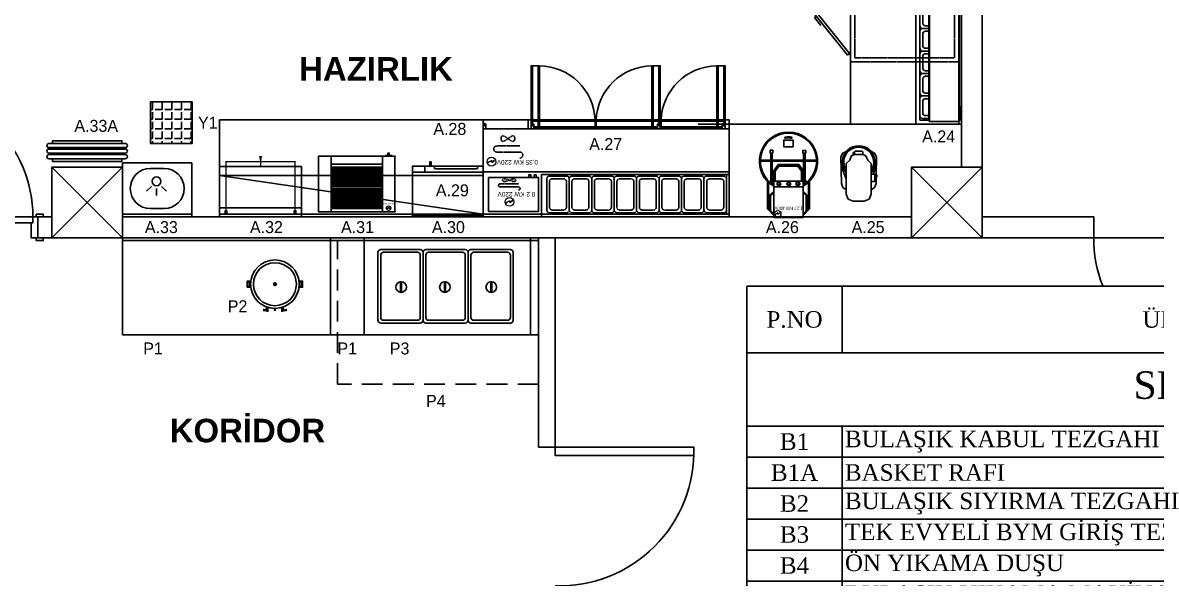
# Model space of a CAD drawing. Header units: millimetres. Extents: x 5004 to 15052, y -6179 to -3495.
# Drawn here: x 5850 to 6668, y -4956 to -4555 of the extents above; entities that cross this region are included whole.
import ezdxf
from ezdxf.enums import TextEntityAlignment as Align

# ---------------------------------------------------------------- set-up
doc = ezdxf.new("R2010")
doc.units = ezdxf.units.MM
doc.set_wipeout_variables(frame=1)
for name, pattern in [('DASHED', [0.75, 0.5, -0.25]), ('HIDDEN', [0.375, 0.25, -0.125]), ('NewLinetype1', [0])]:
    doc.linetypes.add(name, pattern=pattern)
doc.layers.add('GRC-Ekipman', color=4, linetype='Continuous', lineweight=25)
for name, color, linetype in [('Kıtc-002 Çizgi', 7, 'Continuous'), ('Kıtc-003 Kapı', 3, 'Continuous'), ('Kıtc-011 Elk Tes Yazı 001', 1, 'Continuous'), ('Kıtc-014 Elk Tes İşaretler', 1, 'Continuous'), ('S2000-002 Çizgi', 7, 'Continuous')]:
    doc.layers.add(name, color=color, linetype=linetype)
doc.styles.add('Halil 1', font='times.ttf', dxfattribs={"height": 12})
doc.styles.get("Standard").update_dxf_attribs({"font": 'arial.ttf'})
doc.styles.add('TAKSİM', font='GOTHIC.TTF', dxfattribs={"height": 20})

# ---------------------------------------------------------------- blocks, each defined once
blk = doc.blocks.new('A$C0F715291')
at = {"layer": 'Kıtc-003 Kapı'}
blk.add_line((100.1, 92.6, 0), (100.1, 0, 0), dxfattribs=at)
at = {"layer": 'Kıtc-003 Kapı', "elevation": 0}
for points in [[(0, 107.6), (5, 107.6), (5, 109.6), (0, 109.6)], [(107.6, 107.6), (102.6, 107.6), (102.6, 109.6), (107.6, 109.6)], [(0, 92.6), (5, 92.6), (5, 90.6), (0, 90.6)], [(100.1, 96.8), (7.5, 96.8), (7.5, 92.6), (100.1, 92.6)], [(107.6, 92.6), (102.6, 92.6), (102.6, 90.6), (107.6, 90.6)]]:
    blk.add_lwpolyline(points, close=True, dxfattribs=at)
for points in [[(3.8, 92.6), (7.5, 92.6), (7.5, 96.8), (8.8, 96.8), (8.8, 107.6), (3.8, 107.6), (3.8, 92.6)], [(103.8, 92.6), (100.1, 92.6), (100.1, 96.8), (98.8, 96.8), (98.8, 107.6), (103.8, 107.6), (103.8, 92.6)]]:
    blk.add_lwpolyline(points, dxfattribs=at)
at = {"layer": 'Kıtc-003 Kapı'}
blk.add_arc((100.1, 92.6, 0), 92.6, 180, 270, dxfattribs=at)
blk = doc.blocks.new('A$C23AD12AD')
at = {"layer": 'Kıtc-002 Çizgi'}
for p, q in [((0, 39), (50, 39)), ((0, 37), (50, 37)), ((20.08, 33), (29.92, 33)), ((21.86, 16.96), (18.33, 20.5)), ((25.53, 18.48), (25.53, 23.48)), ((29.2, 16.96), (32.74, 20.5)), ((0, 0), (50, 0)), ((20.08, 4), (29.92, 4))]:
    blk.add_line(p, q, dxfattribs=at)
blk.add_lwpolyline([(0, 0), (50, 0), (50, 39), (0, 39)], close=True, dxfattribs=at)
blk.add_circle((25.53, 13.29), 3.19, dxfattribs=at)
for centre, start, end in [((20.08, 18.5), 90, 270), ((29.92, 18.5), 270, 90)]:
    blk.add_arc(centre, 14.5, start, end, dxfattribs=at)
blk = doc.blocks.new('A$C4E3860C5')
at = {"layer": 'Kıtc-014 Elk Tes İşaretler', "linetype": 'Continuous', "lineweight": 0}
for p, q in [((2.9, 3.66), (0.96, 2.3)), ((0.96, 2.3), (1, 2.21)), ((1, 2.21), (2.81, 3.48)), ((2.81, 3.48), (2.9, 2.31)), ((3, 2.49), (2.9, 3.66)), ((2.9, 2.31), (5.24, 3.52)), ((5.18, 3.62), (3, 2.49)), ((5.66, 3.81), (5.09, 3.77)), ((5.09, 3.77), (5.17, 3.64)), ((5.17, 3.64), (5.34, 3.36)), ((5.24, 3.52), (5.19, 3.62)), ((5.34, 3.36), (5.66, 3.81))]:
    blk.add_line(p, q, dxfattribs=at)
blk.add_circle((3.16, 3.16), 3.16, dxfattribs=at)
blk = doc.blocks.new('A$C4C105235')
at = {"layer": 'Kıtc-002 Çizgi'}
for points in [[(2, 3), (2, 6.5), (0, 6.5), (0, 3)], [(0, 6), (0, 0), (46.2, 0), (46.2, 6), (2, 6)], [(0, 5), (0, 1), (46.2, 1), (46.2, 5), (2, 5)]]:
    blk.add_lwpolyline(points, dxfattribs=at)
blk.add_circle((0.93, 3.71), 0.596, dxfattribs=at)
blk.add_arc((1, 3.75), 1.25, 216.8699, 323.1301, dxfattribs=at)
blk = doc.blocks.new('A$C1FF566C6')
at = {"layer": 'Kıtc-002 Çizgi', "color": 254}
for points in [[(6, 45.5), (0, 45.5), (0, 0), (6, 0), (6, 45.5)], [(1, 41.5), (1, 0), (5, 0), (5, 45.5)]]:
    blk.add_lwpolyline(points, dxfattribs=at)
blk = doc.blocks.new('A$C04CB272A')
at = {"layer": 'Kıtc-002 Çizgi'}
for p, q in [((209.98, 107), (32.48, 107)), ((32.48, 45.5), (209.98, 45.5)), ((177.55, 39), (177.55, 45.5))]:
    blk.add_line(p, q, dxfattribs=at)
blk.add_lwpolyline([(209.98, 39), (209.98, 109), (32.48, 109), (32.48, 39)], close=True, dxfattribs=at)
at = {"layer": 'Kıtc-002 Çizgi', "linetype": 'DASHED'}
for points in [[(200.15, 62.19), (183.48, 62.19, -1), (183.48, 66.53)], [(183.48, 57.84), (200.15, 57.84, 1), (200.15, 62.19)]]:
    blk.add_lwpolyline(points, format="xyb", dxfattribs=at)
at = {"layer": 'Kıtc-002 Çizgi', "linetype": 'DASHED', "ltscale": 0.1}
blk.add_lwpolyline([(195.71, 50.53), (194.95, 50.7), (194.06, 51.16), (193.09, 51.8), (192.07, 52.53), (191.05, 53.27), (190.08, 53.91), (189.19, 54.36), (188.43, 54.53), (187.83, 54.36), (187.41, 53.91), (187.15, 53.27), (187.07, 52.53), (187.15, 51.8), (187.41, 51.16), (187.83, 50.7), (188.43, 50.53), (189.19, 50.7), (190.08, 51.16), (191.05, 51.8), (192.07, 52.53), (193.09, 53.27), (194.06, 53.91), (194.95, 54.36), (195.71, 54.53), (196.31, 54.36), (196.73, 53.91), (196.99, 53.27), (197.07, 52.53), (196.99, 51.8), (196.73, 51.16), (196.31, 50.7)], close=True, dxfattribs=at)
at = {"layer": 'Kıtc-002 Çizgi'}
blk.add_lwpolyline([(207.98, 42), (207.98, 45.5), (209.98, 45.5), (209.98, 42)], dxfattribs=at)
blk.add_circle((209.05, 42.72), 0.596, dxfattribs=at)
blk.add_arc((208.98, 42.75), 1.25, 216.8699, 323.1301, dxfattribs=at)
at = {"layer": 'Kıtc-002 Çizgi', "color": 254}
for centre, start, end in [((40.86, 40.86), 270.86914, 357.39476), ((87.66, 40.86), 270.86914, 357.39476), ((169.97, 40.86), 182.60524, 269.13086)]:
    blk.add_arc(centre, 40.86, start, end, dxfattribs=at)
at = {"layer": 'Kıtc-002 Çizgi'}
for name, p in [('A$C4E3860C5', (200.81, 66)), ('A$C4C105235', (35.48, 39)), ('A$C1FF566C6', (35.48, 0)), ('A$C4C105235', (82.28, 39)), ('A$C1FF566C6', (82.28, 0))]:
    blk.add_blockref(name, p, dxfattribs=at)
at = {"layer": 'Kıtc-002 Çizgi', "xscale": -1}
for name, p in [('A$C4C105235', (175.35, 39)), ('A$C1FF566C6', (175.35, 0))]:
    blk.add_blockref(name, p, dxfattribs=at)
at = {"layer": 'Kıtc-011 Elk Tes Yazı 001', "insert": (170.34, 71.28), "char_height": 3.3081, "attachment_point": 1}
blk.add_mtext_dynamic_manual_height_columns('{\\f@Arial Unicode MS|b0|i0|c162|p34;0,35 KW 220V }', width=30.2799, gutter_width=50, heights=[0], dxfattribs=at)
blk = doc.blocks.new('A$C29431E44')
at = {"layer": 'Kıtc-014 Elk Tes İşaretler', "linetype": 'Continuous', "lineweight": 0}
for p, q in [((2.9, 3.66), (0.96, 2.3)), ((0.96, 2.3), (1, 2.21)), ((1, 2.21), (2.81, 3.48)), ((2.81, 3.48), (2.9, 2.31)), ((3, 2.49), (2.9, 3.66)), ((2.9, 2.31), (5.24, 3.52)), ((5.18, 3.62), (3, 2.49)), ((5.66, 3.81), (5.09, 3.77)), ((5.09, 3.77), (5.17, 3.64)), ((5.17, 3.64), (5.34, 3.36)), ((5.24, 3.52), (5.19, 3.62)), ((5.34, 3.36), (5.66, 3.81))]:
    blk.add_line(p, q, dxfattribs=at)
blk.add_circle((3.16, 3.16), 3.16, dxfattribs=at)
blk = doc.blocks.new('A$C1A153461')
at = {"layer": 'Kıtc-002 Çizgi'}
for points in [[(177.5, 0), (0, 0), (0, 32.5), (177.5, 32.5)], [(135.5, 32.5), (0, 32.5), (0, 2), (135.5, 2)], [(135.5, 2), (2, 2), (2, 30.5), (135.5, 30.5)], [(173.5, 4), (137.5, 4), (137.5, 28.5), (173.5, 28.5)], [(140.78, 4), (139.14, 4), (139.14, 2.23), (140.78, 2.23)], [(144.6, 4), (142.96, 4), (142.96, 2.23), (144.6, 2.23)]]:
    blk.add_lwpolyline(points, close=True, dxfattribs=at)
at = {"layer": 'Kıtc-002 Çizgi', "color": 254, "linetype": 'HIDDEN'}
for points in [[(4, 29.5), (16.2, 29.5, -0.414214), (18.2, 27.5), (18.2, 5, -0.414214), (16.2, 3), (4, 3, -0.414214), (2, 5), (2, 27.5, -0.414214)], [(6, 27.5), (14.2, 27.5, -0.414214), (16.2, 25.5), (16.2, 7, -0.414214), (14.2, 5), (6, 5, -0.414214), (4, 7), (4, 25.5, -0.414214)], [(32.4, 29.5), (20.2, 29.5, 0.414214), (18.2, 27.5), (18.2, 5, 0.414214), (20.2, 3), (32.4, 3, 0.414214), (34.4, 5), (34.4, 27.5, 0.414214)], [(30.4, 27.5), (22.2, 27.5, 0.414214), (20.2, 25.5), (20.2, 7, 0.414214), (22.2, 5), (30.4, 5, 0.414214), (32.4, 7), (32.4, 25.5, 0.414214)], [(36.4, 29.5), (48.6, 29.5, -0.414214), (50.6, 27.5), (50.6, 5, -0.414214), (48.6, 3), (36.4, 3, -0.414214), (34.4, 5), (34.4, 27.5, -0.414214)], [(38.4, 27.5), (46.6, 27.5, -0.414214), (48.6, 25.5), (48.6, 7, -0.414214), (46.6, 5), (38.4, 5, -0.414214), (36.4, 7), (36.4, 25.5, -0.414214)], [(64.8, 29.5), (52.6, 29.5, 0.414214), (50.6, 27.5), (50.6, 5, 0.414214), (52.6, 3), (64.8, 3, 0.414214), (66.8, 5), (66.8, 27.5, 0.414214)], [(62.8, 27.5), (54.6, 27.5, 0.414214), (52.6, 25.5), (52.6, 7, 0.414214), (54.6, 5), (62.8, 5, 0.414214), (64.8, 7), (64.8, 25.5, 0.414214)], [(68.8, 29.5), (81, 29.5, -0.414214), (83, 27.5), (83, 5, -0.414214), (81, 3), (68.8, 3, -0.414214), (66.8, 5), (66.8, 27.5, -0.414214)], [(70.8, 27.5), (79, 27.5, -0.414214), (81, 25.5), (81, 7, -0.414214), (79, 5), (70.8, 5, -0.414214), (68.8, 7), (68.8, 25.5, -0.414214)], [(97.2, 29.5), (85, 29.5, 0.414214), (83, 27.5), (83, 5, 0.414214), (85, 3), (97.2, 3, 0.414214), (99.2, 5), (99.2, 27.5, 0.414214)], [(95.2, 27.5), (87, 27.5, 0.414214), (85, 25.5), (85, 7, 0.414214), (87, 5), (95.2, 5, 0.414214), (97.2, 7), (97.2, 25.5, 0.414214)], [(101.2, 29.5), (113.4, 29.5, -0.414214), (115.4, 27.5), (115.4, 5, -0.414214), (113.4, 3), (101.2, 3, -0.414214), (99.2, 5), (99.2, 27.5, -0.414214)], [(103.2, 27.5), (111.4, 27.5, -0.414214), (113.4, 25.5), (113.4, 7, -0.414214), (111.4, 5), (103.2, 5, -0.414214), (101.2, 7), (101.2, 25.5, -0.414214)], [(129.6, 29.5), (117.4, 29.5, 0.414214), (115.4, 27.5), (115.4, 5, 0.414214), (117.4, 3), (129.6, 3, 0.414214), (131.6, 5), (131.6, 27.5, 0.414214)], [(127.6, 27.5), (119.4, 27.5, 0.414214), (117.4, 25.5), (117.4, 7, 0.414214), (119.4, 5), (127.6, 5, 0.414214), (129.6, 7), (129.6, 25.5, 0.414214)]]:
    blk.add_lwpolyline(points, format="xyb", close=True, dxfattribs=at)
at = {"layer": 'Kıtc-002 Çizgi', "linetype": 'DASHED'}
for points in [[(165.27, 10.82), (151.93, 10.82, -1), (151.93, 12.99)], [(151.93, 8.65), (165.27, 8.65, 1), (165.27, 10.82)]]:
    blk.add_lwpolyline(points, format="xyb", dxfattribs=at)
at = {"layer": 'Kıtc-002 Çizgi', "linetype": 'DASHED', "ltscale": 0.1}
blk.add_lwpolyline([(162.22, 4.99), (161.49, 5.08), (160.64, 5.31), (159.7, 5.63), (158.73, 6), (157.76, 6.36), (156.82, 6.68), (155.97, 6.91), (155.24, 7), (154.67, 6.91), (154.26, 6.68), (154.02, 6.36), (153.94, 6), (154.02, 5.63), (154.26, 5.31), (154.67, 5.08), (155.24, 4.99), (155.97, 5.08), (156.82, 5.31), (157.76, 5.63), (158.73, 6), (159.7, 6.36), (160.64, 6.68), (161.49, 6.91), (162.22, 7), (162.79, 6.91), (163.2, 6.68), (163.44, 6.36), (163.52, 6), (163.44, 5.63), (163.2, 5.31), (162.79, 5.08)], close=True, dxfattribs=at)
at = {"layer": 'Kıtc-014 Elk Tes İşaretler'}
blk.add_blockref('A$C29431E44', (155.35, 18.51), dxfattribs=at)
at = {"layer": 'Kıtc-011 Elk Tes Yazı 001', "insert": (139.84, 17.85), "char_height": 3.3081, "attachment_point": 1}
blk.add_mtext_dynamic_manual_height_columns('{\\f@Arial Unicode MS|b0|i0|c162|p34;0,2 KW 220V }', width=27.5245, gutter_width=50, heights=[0], dxfattribs=at)
blk = doc.blocks.new('FRENOX PZT155-D')
at = {"linetype": 'NewLinetype1'}
for p, q in [((155, 0), (0, 0)), ((0, -33), (0, 0)), ((155, -33), (155, 0))]:
    blk.add_line(p, q, dxfattribs=at)
for p, q in [((155, 0), (0, 0)), ((0, 0), (0, -80)), ((155, -80), (155, 0)), ((0, -80), (155, -80))]:
    blk.add_line(p, q)
at = {"color": 251}
for p, q in [((155, -2), (0, -2)), ((142, -1.5), (13, -1.5)), ((152, -1), (142, -1)), ((142, -1), (142, -2)), ((142, -2), (152, -2)), ((147, -2), (147, -1)), ((152, -2), (152, -1)), ((152, -1.5), (153, -1.5)), ((153, -23), (153, -1.5)), ((155, -33), (0, -33)), ((103.97, -80.79), (73.61, -105.13)), ((105.09, -82.18), (103.97, -80.79)), ((74.73, -106.52), (105.09, -82.18)), ((73.08, -104.46), (74.73, -106.52)), ((76.99, -104.7), (78.05, -106.03)), ((78.05, -106.03), (83.72, -101.49))]:
    blk.add_line(p, q, dxfattribs=at)
at = {"color": 251, "linetype": 'NewLinetype1'}
for p, q in [((2, -23), (2, -1.5)), ((3, -1.5), (2, -1.5)), ((3, -1), (13, -1)), ((3, -2), (3, -1)), ((13, -2), (3, -2)), ((8, -2), (8, -1)), ((13, -1), (13, -2)), ((2, -23), (2.57, -23.59)), ((2, -23), (153, -23)), ((152.43, -23.59), (2.57, -23.59)), ((3, -30), (3, -23.59)), ((152, -30), (152, -23.59)), ((153, -23), (152.43, -23.59)), ((3, -30), (152, -30))]:
    blk.add_line(p, q, dxfattribs=at)
at = {"color": 251, "linetype": 'DASHED'}
for p, q in [((107, -5), (3, -5)), ((3, -5), (3, -77)), ((107, -77), (107, -5)), ((110, -2), (110, -80)), ((3, -77), (107, -77))]:
    blk.add_line(p, q, dxfattribs=at)
at = {"color": 251}
for points in [[(4.94, -23.59), (4.94, -28, 0.414214), (6.94, -30), (19.14, -30, 0.414214), (21.14, -28), (21.14, -23.59)], [(6.94, -23.59), (6.94, -26, 0.414214), (8.94, -28), (17.14, -28, 0.414214), (19.14, -26), (19.14, -23.59)], [(21.14, -23.59), (21.14, -28, 0.414214), (23.14, -30), (35.34, -30, 0.414214), (37.34, -28), (37.34, -23.59)], [(23.14, -23.59), (23.14, -26, 0.414214), (25.14, -28), (33.34, -28, 0.414214), (35.34, -26), (35.34, -23.59)], [(37.34, -23.59), (37.34, -28, 0.414214), (39.34, -30), (51.54, -30, 0.414214), (53.54, -28), (53.54, -23.59)], [(39.34, -23.59), (39.34, -26, 0.414214), (41.34, -28), (49.54, -28, 0.414214), (51.54, -26), (51.54, -23.59)], [(53.54, -23.59), (53.54, -28, 0.414214), (55.54, -30), (67.74, -30, 0.414214), (69.74, -28), (69.74, -23.59)], [(55.54, -23.59), (55.54, -26, 0.414214), (57.54, -28), (65.74, -28, 0.414214), (67.74, -26), (67.74, -23.59)], [(69.74, -23.59), (69.74, -28, 0.414214), (71.74, -30), (83.94, -30, 0.414214), (85.94, -28), (85.94, -23.59)], [(71.74, -23.59), (71.74, -26, 0.414214), (73.74, -28), (81.94, -28, 0.414214), (83.94, -26), (83.94, -23.59)], [(85.94, -23.59), (85.94, -28, 0.414214), (87.94, -30), (100.14, -30, 0.414214), (102.14, -28), (102.14, -23.59)], [(87.94, -23.59), (87.94, -26, 0.414214), (89.94, -28), (98.14, -28, 0.414214), (100.14, -26), (100.14, -23.59)], [(102.14, -23.59), (102.14, -28, 0.414214), (104.14, -30), (116.34, -30, 0.414214), (118.34, -28), (118.34, -23.59)], [(104.14, -23.59), (104.14, -26, 0.414214), (106.14, -28), (114.34, -28, 0.414214), (116.34, -26), (116.34, -23.59)], [(118.34, -23.59), (118.34, -28, 0.414214), (120.34, -30), (132.54, -30, 0.414214), (134.54, -28), (134.54, -23.59)], [(120.34, -23.59), (120.34, -26, 0.414214), (122.34, -28), (130.54, -28, 0.414214), (132.54, -26), (132.54, -23.59)], [(134.54, -23.59), (134.54, -28, 0.414214), (136.54, -30), (148.74, -30, 0.414214), (150.74, -28), (150.74, -23.59)], [(136.54, -23.59), (136.54, -26, 0.414214), (138.54, -28), (146.74, -28, 0.414214), (148.74, -26), (148.74, -23.59)]]:
    blk.add_lwpolyline(points, format="xyb", dxfattribs=at)
for points in [[(56.97, -82.64), (11.37, -82.64), (11.37, -80), (56.97, -80)], [(41.84, -82.64), (26.89, -82.64), (26.89, -84.6), (41.84, -84.6)]]:
    blk.add_lwpolyline(points, close=True, dxfattribs=at)
blk.add_ellipse((103.97, -79.69), major_axis=(-39.6, 0), ratio=1, start_param=0, end_param=0.742372, dxfattribs=at)
blk = doc.blocks.new('A$C5DC8673B')
at = {"layer": 'Kıtc-002 Çizgi'}
for p, q in [((9.8, 60.6), (9.8, 74.5)), ((10.8, 61), (10.8, 75.5)), ((45.1, 61), (45.1, 75.5)), ((46.1, 60.6), (46.1, 74.5)), ((12.5, 57.9), (9.8, 60.6)), ((12.9, 58.9), (10.8, 61)), ((12.5, 57.9), (13.8, 57.9)), ((12.9, 58.9), (13.8, 58.9)), ((42.9, 58.9), (42.1, 58.9)), ((43.4, 57.9), (42.1, 57.9)), ((42.9, 58.9), (45.1, 61)), ((43.4, 57.9), (46.1, 60.6)), ((12.9, 49.3), (12.9, 47)), ((13.8, 52.5), (13.8, 47)), ((13.3, 27.9), (43.5, 27.9)), ((13.3, 26.9), (43.5, 26.9)), ((44.8, 27.9), (54.9, 27.9)), ((44.8, 26.9), (54.9, 26.9)), ((25.3, 5.7), (25.6, 5.7)), ((25.3, 4.9), (25.6, 4.9)), ((30.6, 5.7), (30.3, 5.7)), ((30.6, 4.9), (30.3, 4.9))]:
    blk.add_line(p, q, dxfattribs=at)
for points in [[(7.7, 47.2), (7.7, 73.7), (13.8, 80)], [(8.7, 48.2), (8.7, 73.3), (13.8, 78.6)], [(48.2, 47.2), (48.2, 73.7), (42.1, 80)], [(47.2, 48.2), (47.2, 73.3), (42.1, 78.6)], [(13.8, 47), (13.8, 37.3), (13.9, 37), (18, 31.2), (18.4, 31.2), (37.4, 31.2), (37.8, 31.2), (42, 37), (42.1, 37.3), (42.1, 47)], [(15.3, 47), (15.3, 37.6), (18.8, 32.7), (37.1, 32.7), (40.6, 37.6), (40.6, 47)]]:
    blk.add_lwpolyline(points, dxfattribs=at)
for points in [[(13.8, 52.5), (42.1, 52.5), (42.1, 81.9), (13.8, 81.9)], [(10.6, 49.8), (13.8, 49.8), (13.8, 49.3), (10.6, 49.3)], [(12.9, 49.3), (10.6, 49.3), (10.6, 47), (12.9, 47)], [(12, 20.2), (13.3, 20.2), (13.3, 47), (12, 47)], [(13.8, 49.3), (12.9, 49.3), (12.9, 47), (13.8, 47)], [(13.8, 52.5), (42.1, 52.5), (42.1, 47), (13.8, 47)], [(42.1, 49.8), (45.3, 49.8), (45.3, 49.2), (42.1, 49.2)], [(43, 46.9), (42.1, 46.9), (42.1, 49.2), (43, 49.2)], [(43, 49.2), (45.3, 49.2), (45.3, 46.9), (43, 46.9)], [(43.5, 20.2), (44.8, 20.2), (44.8, 46.9), (43.5, 46.9)], [(11.3, 20.2), (14, 20.2), (14, 17.5), (11.3, 17.5)], [(23.4, 14), (32.5, 14), (32.5, 7.6), (23.4, 7.6)], [(42.8, 20.2), (45.5, 20.2), (45.5, 17.4), (42.8, 17.4)], [(24.6, 5.7), (25.3, 5.7), (25.3, 4.9), (24.6, 4.9)], [(31.3, 5.7), (30.6, 5.7), (30.6, 4.9), (31.3, 4.9)]]:
    blk.add_lwpolyline(points, close=True, dxfattribs=at)
for centre, radius in [((11.7, 48.1), 1), ((18.8, 49.7), 1.82), ((18.8, 49.7), 1.28), ((27.7, 49.7), 1.82), ((27.7, 49.7), 1.28), ((37.1, 49.7), 1.82), ((37.1, 49.7), 1.28), ((44.2, 48.1), 1)]:
    blk.add_circle(centre, radius, dxfattribs=at)
for centre, radius, start, end in [((27.9, 27.9), 28, 120.3785, 59.6215), ((27.9, 27.9), 27, 130.0055, 49.9945), ((27.9, 27.9), 27, 121.6305, 125.664), ((27.9, 27.9), 27, 54.2494, 58.3695), ((27.9, 14.3), 8.97, 254.5778, 285.4222), ((27.9, 13.5), 8.97, 254.5778, 285.4222)]:
    blk.add_arc(centre, radius, start, end, dxfattribs=at)
for points, knots in [([(1.2, 27.9), (1.2, 27.9), (1.1, 27.9), (1, 27.9), (0.9, 27.9)], [0, 0, 0, 0, 0.1306613, 0.1926211, 0.1926211, 0.1926211, 0.1926211]), ([(1.2, 27.9), (1.2, 27.9), (1.1, 27.9), (1, 27.9), (0.9, 27.9)], [0, 0, 0, 0, 0.1306613, 0.1926211, 0.1926211, 0.1926211, 0.1926211]), ([(12, 27.9), (11.7, 27.9), (11.4, 27.9), (11.1, 27.9), (10.4, 27.9), (8.9, 27.9), (6.5, 27.9), (3.8, 27.9), (2.1, 27.9), (1.2, 27.9)], [-0.091879, -0.091879, -0.091879, -0.091879, 0, 0, 0, 0.196291, 0.46418, 0.732097, 1, 1, 1, 1]), ([(12, 27.9), (11.7, 27.9), (11.4, 27.9), (11.1, 27.9), (10.4, 27.9), (8.9, 27.9), (6.5, 27.9), (3.8, 27.9), (2.1, 27.9), (1.2, 27.9)], [-0.091879, -0.091879, -0.091879, -0.091879, 0, 0, 0, 0.196291, 0.46418, 0.732097, 1, 1, 1, 1]), ([(12, 26.9), (12, 26.9), (11.9, 26.9), (11.9, 26.9), (11.8, 26.9), (11.7, 26.9), (11.6, 26.9), (11.4, 26.9), (11.4, 26.9), (11.4, 26.9), (11.4, 26.9), (11.3, 26.9), (11.2, 26.9), (11.1, 26.9), (11.1, 26.9), (11.1, 26.9), (11.1, 26.9), (11.1, 26.9), (11, 26.9), (11, 26.9), (11, 26.9), (10.9, 26.9), (10.9, 26.9), (10.8, 26.9), (10.7, 26.9), (10.5, 26.9), (10.4, 26.9), (10, 26.9), (9.7, 26.9), (9.4, 26.9), (9.3, 26.9), (9.3, 26.9), (9.2, 26.9), (9.2, 26.9), (9.2, 26.9), (9.1, 26.9), (9.1, 26.9), (9.1, 26.9), (9.1, 26.9), (9.1, 26.9), (9.1, 26.9), (9, 26.9), (9, 26.9), (8.9, 26.9), (8.9, 26.9), (8.7, 26.9), (8.6, 26.9), (8.3, 26.9), (8.1, 26.9), (7.5, 26.9), (7.1, 26.9), (6.7, 26.9), (6.6, 26.9), (6.6, 26.9), (6.5, 26.9), (6.5, 26.9), (6.5, 26.9), (6.5, 26.9), (6.5, 26.9), (6.5, 26.9), (6.5, 26.9), (6.4, 26.9), (6.4, 26.9), (6.4, 26.9), (6.3, 26.9), (6.3, 26.9), (6.2, 26.9), (6, 26.9), (5.9, 26.9), (5.5, 26.9), (5.2, 26.9), (5, 26.9), (5, 26.9), (4.9, 26.9), (4.8, 26.9), (4.7, 26.9), (4.6, 26.9), (4.3, 26.9), (4.1, 26.9), (3.9, 26.9), (3.9, 26.9), (3.8, 26.9), (3.8, 26.9), (3.8, 26.9), (3.8, 26.9), (3.8, 26.9), (3.8, 26.9), (3.7, 26.9), (3.7, 26.9), (3.5, 26.9), (3.5, 26.9), (3.2, 26.9), (3.1, 26.9), (2.6, 26.9), (2.3, 26.9), (1.7, 26.9), (1.5, 26.9), (1.2, 26.9)], [-0.091879, -0.091879, -0.091879, -0.091879, -0.084163, -0.084163, -0.068729, -0.068729, -0.037862, -0.037862, -0.033319, -0.033319, -0.024232, -0.024232, -0.006058, -0.006058, -0.000672, -0.000672, 0.001993, 0.001993, 0.004658, 0.004658, 0.009988, 0.009988, 0.020649, 0.020649, 0.04197, 0.04197, 0.084612, 0.084612, 0.169896, 0.169896, 0.17737, 0.17737, 0.192318, 0.192318, 0.194954, 0.194954, 0.196886, 0.196886, 0.198819, 0.198819, 0.202683, 0.202683, 0.210411, 0.210411, 0.225868, 0.225868, 0.256781, 0.256781, 0.318608, 0.318608, 0.442262, 0.442262, 0.455315, 0.455315, 0.459598, 0.459598, 0.462633, 0.462633, 0.465016, 0.465016, 0.4674, 0.4674, 0.472167, 0.472167, 0.481702, 0.481702, 0.500771, 0.500771, 0.538909, 0.538909, 0.615186, 0.615186, 0.622666, 0.622666, 0.637628, 0.637628, 0.667551, 0.667551, 0.727398, 0.727398, 0.731293, 0.731293, 0.734369, 0.734369, 0.737445, 0.737445, 0.743597, 0.743597, 0.755901, 0.755901, 0.780509, 0.780509, 0.829725, 0.829725, 0.928156, 0.928156, 1, 1, 1, 1])]:
    blk.add_open_spline(points, degree=3, knots=knots, dxfattribs=at)
at = {"layer": 'Kıtc-014 Elk Tes İşaretler'}
blk.add_blockref('A$C29431E44', (35.1, 75.3), dxfattribs=at)
at = {"layer": 'Kıtc-011 Elk Tes Yazı 001', "insert": (14.3, 74.7), "char_height": 3, "attachment_point": 1}
blk.add_mtext_dynamic_manual_height_columns('{\\f@Arial Unicode MS|b0|i0|c162|p34;1,27 KW 400V }', width=31.269, gutter_width=50, heights=[0], dxfattribs=at)
blk = doc.blocks.new('TostMak.59-44')
blk.add_lwpolyline([(-59, -36.45), (0, -36.45), (0, 0), (-59, 0)], close=True)
blk.add_lwpolyline([(0, -6.54), (-59, -6.54)])
at = {"color": 251}
for points, const_width in [([(-55.54, -3.67), (-53.2, -3.67)], 2), ([(-54.37, -3.99), (-54.37, -39.91), (-29.5, -39.91)], 1), ([(-4.63, -3.99), (-4.63, -39.91), (-29.5, -39.91)], 1), ([(-3.46, -3.67), (-5.8, -3.67)], 2)]:
    blk.add_lwpolyline(points, dxfattribs=dict(at, const_width=const_width))
blk.add_lwpolyline([(-29.56, -36.55, 1, 1, 0), (-29.56, -40.31, 1, 2, 0), (-29.56, -44.03, 2, 2, 0)], format="xyseb", dxfattribs=at)
blk = doc.blocks.new('mikrodalda f.23lt')
at = {"color": 251}
blk.add_line((0, -31.5), (51, -31.5), dxfattribs=at)
blk.add_lwpolyline([(0, -36), (51, -36), (51, 0), (0, 0)], close=True)
at = {"color": 251, "extrusion": (-6.58145e-08, -1, 0), "elevation": 36}
blk.add_lwpolyline([(0, 90), (0, 120.6), (41, 120.6), (41, 90)], close=True, dxfattribs=at)
at = {"color": 251}
for points in [[(8.32, -34, 105.23), (11.09, -34, 108)], [(9.32, -34, 108.23), (12.09, -34, 111)], [(15.36, -34, 98.27), (16.74, -34, 99.65)], [(18.25, -34, 108.27), (19.64, -34, 109.65)], [(18.25, -34, 103.5), (19.64, -34, 104.88)], [(24.22, -34, 98.27), (25.6, -34, 99.65)], [(27.12, -34, 103.5), (28.5, -34, 104.88)], [(27.12, -34, 108.27), (28.5, -34, 109.65)]]:
    blk.add_polyline3d(points, dxfattribs=at)
blk.add_point((51, 0))
for points in [[(4, -34, 94), (4, -34, 116.6), (35, -34, 116.6), (35, -34, 94)], [(4, -34, 94), (4, -36, 94), (35, -36, 94), (35, -34, 94)], [(4, -34, 116.6), (4, -36, 116.6), (35, -36, 116.6), (35, -34, 116.6)], [(4, -34, 94), (4, -34, 116.6), (4, -36, 116.6), (4, -36, 94)], [(35, -34, 94), (35, -34, 116.6), (35, -36, 116.6), (35, -36, 94)]]:
    blk.add_3dface(points, dxfattribs=at)
mesh = blk.add_polymesh((6, 3))
for k, corner in enumerate([(51, -31.5, 120.6), (51, -31.5, 90), (51, -31.5, 90), (0, -31.5, 120.6), (0, -31.5, 90), (0, -31.5, 90), (0, 0, 120.6), (0, 0, 90), (0, -31.5, 90), (51, 0, 120.6), (51, 0, 90), (51, -31.5, 90), (51, 0, 120.6), (51, 0, 120.6), (51, -31.5, 120.6), (0, 0, 120.6), (0, 0, 120.6), (0, -31.5, 120.6)]):
    mesh.set_mesh_vertex(divmod(k, 3), corner)
mesh = blk.add_polymesh((6, 3), dxfattribs=at)
for k, corner in enumerate([(51, -36, 120.6), (51, -36, 90), (51, -36, 90), (42, -36, 120.6), (42, -36, 90), (42, -36, 90), (42, -31.5, 120.6), (42, -31.5, 90), (42, -36, 90), (51, -31.5, 120.6), (51, -31.5, 90), (51, -36, 90), (51, -31.5, 120.6), (51, -31.5, 120.6), (51, -36, 120.6), (42, -31.5, 120.6), (42, -31.5, 120.6), (42, -36, 120.6)]):
    mesh.set_mesh_vertex(divmod(k, 3), corner)
mesh = blk.add_polymesh((6, 3), dxfattribs=at)
for k, corner in enumerate([(38.51, -39, 103.73), (38.51, -39, 102.73), (38.51, -39, 102.73), (37.51, -39, 103.73), (37.51, -39, 102.73), (37.51, -39, 102.73), (37.51, -36, 103.73), (37.51, -36, 102.73), (37.51, -39, 102.73), (38.51, -36, 103.73), (38.51, -36, 102.73), (38.51, -39, 102.73), (38.51, -36, 103.73), (38.51, -36, 103.73), (38.51, -39, 103.73), (37.51, -36, 103.73), (37.51, -36, 103.73), (37.51, -39, 103.73)]):
    mesh.set_mesh_vertex(divmod(k, 3), corner)
mesh = blk.add_polymesh((6, 3), dxfattribs=at)
for k, corner in enumerate([(38.51, -39, 109.73), (38.51, -39, 108.73), (38.51, -39, 108.73), (37.51, -39, 109.73), (37.51, -39, 108.73), (37.51, -39, 108.73), (37.51, -36, 109.73), (37.51, -36, 108.73), (37.51, -39, 108.73), (38.51, -36, 109.73), (38.51, -36, 108.73), (38.51, -39, 108.73), (38.51, -36, 109.73), (38.51, -36, 109.73), (38.51, -39, 109.73), (37.51, -36, 109.73), (37.51, -36, 109.73), (37.51, -39, 109.73)]):
    mesh.set_mesh_vertex(divmod(k, 3), corner)
mesh = blk.add_polymesh((6, 3), dxfattribs=at)
for k, corner in enumerate([(38.51, -39, 108.73), (38.51, -39, 103.73), (38.51, -39, 103.73), (37.51, -39, 108.73), (37.51, -39, 103.73), (37.51, -39, 103.73), (37.51, -38, 108.73), (37.51, -38, 103.73), (37.51, -39, 103.73), (38.51, -38, 108.73), (38.51, -38, 103.73), (38.51, -39, 103.73), (38.51, -38, 108.73), (38.51, -38, 108.73), (38.51, -39, 108.73), (37.51, -38, 108.73), (37.51, -38, 108.73), (37.51, -39, 108.73)]):
    mesh.set_mesh_vertex(divmod(k, 3), corner)
blk = doc.blocks.new('A$C541A3F3B')
for p, q in [((9, 42.37), (9, 2.37)), ((46, 42.37), (46, 2.37))]:
    blk.add_line(p, q)
at = {"color": 253}
blk.add_line((9, 7.99), (46, 7.99), dxfattribs=at)
blk.add_lwpolyline([(55, 2.37), (0, 2.37), (0, 42.37), (55, 42.37), (55, 2.37)])
for points in [[(9, 40.09), (46, 40.09), (46, 39.1), (9, 39.1)], [(9, 37.86), (46, 37.86), (46, 36.87), (9, 36.87)], [(9, 35.63), (46, 35.63), (46, 34.64), (9, 34.64)], [(9, 33.41), (46, 33.41), (46, 32.42), (9, 32.42)], [(9, 31.18), (46, 31.18), (46, 30.19), (9, 30.19)], [(9, 28.95), (46, 28.95), (46, 27.96), (9, 27.96)], [(9, 26.72), (46, 26.72), (46, 25.73), (9, 25.73)], [(9, 24.49), (46, 24.49), (46, 23.5), (9, 23.5)], [(9, 22.26), (46, 22.26), (46, 21.27), (9, 21.27)], [(9, 20.03), (46, 20.03), (46, 19.04), (9, 19.04)], [(9, 17.81), (46, 17.81), (46, 16.82), (9, 16.82)], [(9, 15.58), (46, 15.58), (46, 14.59), (9, 14.59)], [(9, 13.35), (46, 13.35), (46, 12.36), (9, 12.36)], [(9, 11.12), (46, 11.12), (46, 10.13), (9, 10.13)]]:
    blk.add_lwpolyline(points, close=True, dxfattribs=at)
blk.add_lwpolyline([(2.27, 1.89), (6.73, 1.89), (6.73, 2.37), (2.27, 2.37)], close=True)
blk.add_lwpolyline([(4.1, 0), (4.87, 0, 0.414214), (4.97, 0.1), (4.97, 1.89), (4, 1.89), (4, 0.1, 0.414214)], format="xyb", close=True)
for p in [(0, 42.37), (55, 42.37), (0, 2.37), (55, 2.37)]:
    blk.add_point(p)
blk = doc.blocks.new('A$C3CC975EB')
at = {"lineweight": -2}
blk.add_blockref('A$C541A3F3B', (0, 0), dxfattribs=at)
at = {"layer": 'Kıtc-014 Elk Tes İşaretler', "xscale": 0.5, "yscale": 0.5, "zscale": 0.5}
blk.add_blockref('A$C29431E44', (2.96, 38.18), dxfattribs=at)
at = {"layer": 'Kıtc-011 Elk Tes Yazı 001', "lineweight": 15, "insert": (0.32, 36.97), "char_height": 1, "attachment_point": 1}
blk.add_mtext_dynamic_manual_height_columns('{\\f@Arial Unicode MS|b0|i0|c162|p34;1,9 KW 230V }', width=31.2688, gutter_width=50, heights=[0], dxfattribs=at)
blk = doc.blocks.new('A$C4383204F')
at = {"layer": 'S2000-002 Çizgi'}
for points in [[(51, 32.5), (2, 32.5, 0.414214), (0, 30.5), (0, 2, 0.414214), (2, 0), (51, 0, 0.414214), (53, 2), (53, 30.5, 0.414214)], [(49, 30.5), (4, 30.5, 0.414214), (2, 28.5), (2, 4, 0.414214), (4, 2), (49, 2, 0.414214), (51, 4), (51, 28.5, 0.414214)]]:
    blk.add_lwpolyline(points, format="xyb", close=True, dxfattribs=at)
blk.add_lwpolyline([(29.68, 16.18), (22.18, 16.18), (22.18, 15.43), (29.68, 15.43)], close=True, dxfattribs=at)
blk.add_circle((25.93, 15.78), 3.82, dxfattribs=at)
blk = doc.blocks.new('A$C2997357D')
at = {"layer": 'S2000-002 Çizgi'}
blk.add_lwpolyline([(0, 70), (120, 70), (120, 0), (0, 0)], close=True, dxfattribs=at)
at = {"layer": 'S2000-002 Çizgi', "rotation": 90}
for p in [(42.5, 8.5), (107.5, 8.5)]:
    blk.add_blockref('A$C4383204F', p, dxfattribs=at)
at = {"layer": 'S2000-002 Çizgi', "extrusion": (0, 0, -1), "zscale": -1, "rotation": 90}
blk.add_blockref('A$C4383204F', (-42.5, 8.5), dxfattribs=at)
blk = doc.blocks.new('A$C199769C9')
at = {"layer": 'S2000-002 Çizgi'}
for points in [[(2.48, 17.25), (0, 17.25), (0, 21.67), (2.48, 21.67)], [(1.98, 17.75), (0.5, 17.75), (0.5, 21.17), (1.98, 21.17)], [(37.48, 17.25), (39.96, 17.25), (39.96, 21.67), (37.48, 21.67)], [(37.98, 17.75), (39.46, 17.75), (39.46, 21.17), (37.98, 21.17)], [(11.95, 0.2), (14.61, 0.41), (14.61, 1.04), (11.95, 1.25)], [(28.01, 0.2), (25.35, 0.41), (25.35, 1.04), (28.01, 1.25)]]:
    blk.add_lwpolyline(points, close=True, dxfattribs=at)
at = {"layer": 'S2000-002 Çizgi', "const_width": 1.5}
blk.add_lwpolyline([(19.23, 19.46, 1), (20.73, 19.46, 1)], format="xyb", close=True, dxfattribs=at)
at = {"layer": 'S2000-002 Çizgi'}
for points in [[(13.88, 3.06), (13.88, 1.09)], [(13.88, 0), (14.97, 0), (14.97, 2.69)], [(13.88, 0.35), (13.88, 0)], [(20.03, 1.45), (20.03, 1.96)], [(25.96, 0), (24.87, 0), (24.87, 2.66)], [(25.96, 3.01), (25.96, 1.08)], [(25.96, 0.36), (25.96, 0)]]:
    blk.add_lwpolyline(points, dxfattribs=at)
for centre, radius in [((19.98, 19.46), 17.5), ((19.98, 19.46), 15.5), ((20.09, 0.98), 0.469)]:
    blk.add_circle(centre, radius, dxfattribs=at)
blk = doc.blocks.new('A$C24DE4E32')
for p, q in [((56.5, 13), (1.5, 13)), ((1.5, 10), (56.5, 10)), ((56.5, 9), (1.5, 9)), ((1.5, 6), (56.5, 6)), ((56.5, 5), (1.5, 5)), ((1.5, 2), (56.5, 2))]:
    blk.add_line(p, q)
for points in [[(54, 13), (54, 15), (4, 15), (4, 13)], [(4, 10), (4, 9)], [(54, 9), (54, 10)], [(4, 6), (4, 5)], [(4, 2), (4, 0), (54, 0), (54, 2)], [(54, 5), (54, 6)]]:
    blk.add_lwpolyline(points)
for centre, start, end in [((1.5, 11.5), 90, 270), ((1.5, 7.5), 90, 270), ((56.5, 11.5), 270, 90), ((56.5, 7.5), 270, 90), ((1.5, 3.5), 90, 270), ((56.5, 3.5), 270, 90)]:
    blk.add_arc(centre, 1.5, start, end)
blk = doc.blocks.new('A$C016F02F0')
at = {"layer": 'S2000-002 Çizgi', "ltscale": 0.6}
for points in [[(13.02, 39.91), (9.02, 39.91), (5.48, 38.45), (4.02, 34.91), (4.02, 31.71), (1.56, 29.98), (0.53, 27.16), (0.42, 22.51)], [(13.02, 39.91), (17.02, 39.91), (20.55, 38.45), (22.02, 34.91), (22.02, 31.71), (24.47, 29.98), (25.5, 27.16), (25.96, 7.98), (24.36, 5.3), (21.7, 3.81)], [(4.02, 31.71), (4.02, 12.83), (6.52, 10.33), (7.17, 8.88), (7.9, 7.12), (10.02, 6.38), (13.02, 6.38)], [(22.02, 31.71), (22.02, 12.83), (19.52, 10.33), (18.86, 8.88), (18.13, 7.12), (16.01, 6.38), (13.02, 6.38)], [(0.38, 21), (0.07, 7.98), (1.68, 5.3), (4.33, 3.81)], [(1.24, 12.58), (0.39, 12.58), (0.39, 14.61), (2.66, 20.43)], [(24.79, 12.58), (25.64, 12.58), (25.64, 14.61), (22.02, 23.93)]]:
    blk.add_lwpolyline(points, dxfattribs=at)
for points in [[(4.02, 20.43), (1.42, 20.43), (1.42, 25.78), (4.02, 25.78)], [(1.42, 21), (0, 21), (0, 22.51), (1.42, 22.51)], [(16.82, 5.37), (16.01, 5.37), (16.01, 5.58), (16.82, 5.58)], [(17.04, 4.74), (16.82, 4.74), (16.82, 6), (17.04, 6)]]:
    blk.add_lwpolyline(points, close=True, dxfattribs=at)
blk.add_lwpolyline([(16.01, 6.38), (10.02, 6.38), (10.02, 4.78, 0.414214), (11.02, 3.78), (15.01, 3.78, 0.414214), (16.01, 4.78)], format="xyb", close=True, dxfattribs=at)
for radius, start, end in [(11.8, 139.70386, 40.29614), (10.8, 146.44269, 33.55731)]:
    blk.add_arc((13.02, 11.8), radius, start, end, dxfattribs=at)
blk = doc.blocks.new('*T185')
at = {"color": 0, "linetype": 'ByBlock', "lineweight": -2, "transparency": 16777216}
for p, q in [((0, 0), (798.56, 0)), ((0, 0), (0, -939.36)), ((68.76, 0), (68.76, -48.15)), ((589.29, 0), (589.29, -48.15)), ((735.97, 0), (735.97, -48.15)), ((798.56, 0), (798.56, -939.36)), ((0, -48.15), (798.56, -48.15)), ((0, -100.93), (798.56, -100.93)), ((68.76, -100.93), (68.76, -324.28)), ((589.29, -100.93), (589.29, -324.28)), ((735.97, -100.93), (735.97, -324.28)), ((0, -123.27), (798.56, -123.27)), ((0, -145.6), (798.56, -145.6)), ((0, -167.94), (798.56, -167.94)), ((0, -190.27), (798.56, -190.27)), ((0, -212.61), (798.56, -212.61)), ((0, -234.94), (798.56, -234.94)), ((0, -257.28), (798.56, -257.28)), ((0, -279.61), (798.56, -279.61)), ((0, -301.95), (798.56, -301.95)), ((0, -324.28), (798.56, -324.28)), ((0, -380.64), (798.56, -380.64)), ((68.76, -380.64), (68.76, -447.65)), ((589.29, -380.64), (589.29, -447.65)), ((735.97, -380.64), (735.97, -447.65)), ((0, -402.98), (798.56, -402.98)), ((0, -425.31), (798.56, -425.31)), ((0, -447.65), (798.56, -447.65)), ((0, -500.43), (798.56, -500.43)), ((68.76, -500.43), (68.76, -545.1)), ((589.29, -500.43), (589.29, -545.1)), ((735.97, -500.43), (735.97, -545.1)), ((0, -522.77), (798.56, -522.77)), ((0, -545.1), (798.56, -545.1)), ((0, -597.88), (798.56, -597.88)), ((68.76, -597.88), (68.76, -642.55)), ((589.29, -597.88), (589.29, -642.55)), ((735.97, -597.88), (735.97, -642.55)), ((0, -620.22), (798.56, -620.22)), ((0, -642.55), (798.56, -642.55)), ((0, -695.34), (798.56, -695.34)), ((68.76, -695.34), (68.76, -740.49)), ((589.29, -695.34), (589.29, -740.49)), ((735.97, -695.34), (735.97, -740.49)), ((0, -718.16), (798.56, -718.16)), ((0, -740.49), (798.56, -740.49)), ((0, -793.27), (798.56, -793.27)), ((68.76, -793.27), (68.76, -838.43)), ((589.29, -793.27), (589.29, -838.43)), ((735.97, -793.27), (735.97, -838.43)), ((0, -816.09), (798.56, -816.09)), ((0, -838.43), (798.56, -838.43)), ((0, -894.69), (798.56, -894.69)), ((68.76, -894.69), (68.76, -939.36)), ((589.29, -894.69), (589.29, -939.36)), ((735.97, -894.69), (735.97, -939.36)), ((0, -917.02), (798.56, -917.02)), ((0, -939.36), (798.56, -939.36))]:
    blk.add_line(p, q, dxfattribs=at)
at = {"color": 0, "transparency": 16777216, "style": 'Halil 1'}
for s, insert, char_height, width, attachment_point in [('ÜRÜN ADI', (329.03, -24.07), 11.914, 490.7392, 5), ('ÖLÇÜ', (662.63, -24.07), 11.914, 116.8967, 5), ('P.NO', (34.38, -24.07), 11.914, 38.9772, 5), ('AD.', (767.26, -24.07), 11.914, 32.7984, 5), ('SERVİS BULAŞIK ', (399.28, -74.54), 19.8573, 794.5841, 5), ('B1', (34.38, -112.1), 11.914, 64.7917, 5), ('BULAŞIK KABUL TEZGAHI', (70.75, -112.1), 11.9144, 516.5538, 4), ('140*80*85', (733.99, -112.1), 11.914, 142.7112, 6), ('1', (767.26, -112.1), 11.91, 58.613, 5), ('B1A', (34.38, -134.44), 11.914, 64.7917, 5), ('BASKET RAFI', (70.75, -134.44), 11.9144, 516.5538, 4), ('140*40*60', (733.99, -134.44), 11.914, 142.7112, 6), ('1', (767.26, -134.44), 11.91, 58.613, 5), ('B2', (34.38, -156.77), 11.914, 64.7917, 5), ('BULAŞIK SIYIRMA TEZGAHI', (70.75, -156.77), 11.9144, 516.5538, 4), ('140*75*85', (733.99, -156.77), 11.914, 142.7112, 6), ('1', (767.26, -156.77), 11.91, 58.613, 5), ('TEK EVYELİ BYM GİRİŞ TEZGAHI', (70.75, -179.11), 11.9144, 516.5538, 4), ('B3', (34.38, -179.11), 11.914, 64.7917, 5), ('120*75*85', (733.99, -179.11), 11.914, 142.7112, 6), ('1', (767.26, -179.11), 11.91, 58.613, 5), ('B4', (34.38, -201.44), 11.914, 64.7917, 5), ('ÖN YIKAMA DUŞU', (70.75, -201.44), 11.9144, 516.5538, 4), ('1', (767.26, -201.44), 11.91, 58.613, 5), ('-', (733.99, -201.44), 11.91, 142.7112, 6), ('B5', (34.38, -223.78), 11.914, 64.7917, 5), ('BULAŞIK YIKAMA MAKİNASI, GİYOTİN TİP', (70.75, -223.78), 11.9144, 516.5538, 4), ('1000 tb/s', (733.99, -223.78), 11.914, 142.7112, 6), ('1', (767.26, -223.78), 11.91, 58.613, 5), ('BULAŞIK MAKİNASI ÇIKIŞ TEZGAHI', (70.75, -246.11), 11.9144, 516.5538, 4), ('B6', (34.38, -246.11), 11.914, 64.7917, 5), ('90*75*85', (733.99, -246.11), 11.914, 142.7112, 6), ('1', (767.26, -246.11), 11.91, 58.613, 5), ('DAVLUMBAZ, DUVAR TİPİ', (70.75, -268.45), 11.9144, 516.5538, 4), ('B7', (34.38, -268.45), 11.914, 64.7917, 5), ('100*97*50', (733.99, -268.45), 11.914, 142.7112, 6), ('1', (767.26, -268.45), 11.91, 58.613, 5), ('B8', (34.38, -290.78), 11.914, 64.7917, 5), ('İSTİF RAFI, DEMONTE, 4 KATLI', (70.75, -290.78), 11.9144, 516.5538, 4), ('122*53*160', (733.99, -290.78), 11.914, 142.7112, 6), ('1', (767.26, -290.78), 11.91, 58.613, 5), ('B9', (34.38, -313.12), 11.914, 64.7917, 5), ('İSTİF RAFI, DEMONTE, 4 KATLI', (70.75, -313.12), 11.9144, 516.5538, 4), ('137*53*160', (733.99, -313.12), 11.914, 142.7112, 6), ('1', (767.26, -313.12), 11.91, 58.613, 5), ('MUTFAK BULAŞIK', (399.28, -352.46), 19.8573, 794.5841, 5), ('KAZAN YIKAMA EVYESİ', (70.75, -391.81), 11.9144, 516.5538, 4), ('C1', (34.38, -391.81), 11.914, 64.7917, 5), ('140*80*57/91 ', (733.99, -391.81), 11.9144, 142.7112, 6), ('1', (767.26, -391.81), 11.91, 58.613, 5), ('C2', (34.38, -414.14), 11.914, 64.7917, 5), ('ÖN YIKAMA DUŞU, DUVARA MONTE ', (70.75, -414.14), 11.9144, 516.5538, 4), ('1', (767.26, -414.14), 11.91, 58.613, 5), ('-', (733.99, -414.14), 11.91, 142.7112, 6), ('C3', (34.38, -436.48), 11.914, 64.7917, 5), ('İSTİF RAFI, DEMONTE, 4 KATLI', (70.75, -436.48), 11.9144, 516.5538, 4), ('137*53*160', (733.99, -436.48), 11.914, 142.7112, 6), ('3', (767.26, -436.48), 11.91, 58.613, 5), ('MAL KABUL', (399.28, -474.04), 19.857, 794.5841, 5), ('D1', (34.38, -511.6), 11.914, 64.7917, 5), ('TARTI, SETÜSTÜ', (70.75, -511.6), 11.9144, 516.5538, 4), ('30 KG', (733.99, -511.6), 11.914, 142.7112, 6), ('1', (767.26, -511.6), 11.91, 58.613, 5), ('D2', (34.38, -533.93), 11.914, 64.7917, 5), ('İSTİF RAFI', (70.75, -533.93), 11.914, 516.5538, 4), ('137*53*160', (733.99, -533.93), 11.914, 142.7112, 6), ('1', (767.26, -533.93), 11.91, 58.613, 5), ('KURU DEPO', (399.28, -571.49), 19.857, 794.5841, 5), ('E2', (34.38, -609.05), 11.914, 64.7917, 5), ('İSTİF RAFI, DEMONTE, 4 KATLI', (70.75, -609.05), 11.9144, 516.5538, 4), ('137*53*160', (733.99, -609.05), 11.914, 142.7112, 6), ('1', (767.26, -609.05), 11.91, 58.613, 5), ('İSTİF RAFI, DEMONTE, 4 KATLI', (70.75, -631.39), 11.9144, 516.5538, 4), ('E3', (34.38, -631.39), 11.914, 64.7917, 5), ('152*53*160', (733.99, -631.39), 11.914, 142.7112, 6), ('3', (767.26, -631.39), 11.91, 58.613, 5), ('SOĞUK ODA', (399.28, -668.95), 19.857, 794.5841, 5), ('G1', (34.38, -706.75), 11.914, 64.7917, 5), ('PANEL TİP SOĞUK ODA (SOĞUTMA GRUBU)', (70.75, -706.75), 11.9144, 516.5538, 4), ('270*300*240', (733.99, -706.75), 11.9144, 142.7112, 6), ('1', (767.26, -706.75), 11.91, 58.613, 5), ('İSTİF RAFI, DEMONTE, 4 KATLI', (70.75, -729.32), 11.9144, 516.5538, 4), ('G2', (34.38, -729.32), 11.914, 64.7917, 5), ('122*53*160', (733.99, -729.32), 11.914, 142.7112, 6), ('4', (767.26, -729.32), 11.91, 58.613, 5), ('DERİN DONDURUCU ODA', (399.28, -766.88), 19.8573, 794.5841, 5), ('E2', (34.38, -804.68), 11.914, 64.7917, 5), ('PANEL TİP DERİN DONDURUCU ODA (SOĞUTMA GRUBU)', (70.75, -804.68), 11.9144, 516.5538, 4), ('200*300*240', (733.99, -804.68), 11.9144, 142.7112, 6), ('1', (767.26, -804.68), 11.91, 58.613, 5), ('İSTİF RAFI, DEMONTE, 4 KATLI', (70.75, -827.26), 11.9144, 516.5538, 4), ('G2', (34.38, -827.26), 11.914, 64.7917, 5), ('122*53*160', (733.99, -827.26), 11.914, 142.7112, 6), ('4', (767.26, -827.26), 11.91, 58.613, 5), ('YER IZGARASI', (399.28, -866.56), 19.8573, 768.7696, 5), ('Y1', (34.38, -905.86), 11.914, 64.7917, 5), ('YER IZGARASI', (70.75, -905.86), 11.9144, 516.5538, 4), ('30*30*14', (733.99, -905.86), 11.914, 142.7112, 6), ('1', (767.26, -905.86), 11.91, 58.613, 5), ('Y2', (34.38, -928.19), 11.914, 64.7917, 5), ('YER IZGARASI', (70.75, -928.19), 11.9144, 516.5538, 4), ('120*30*14', (733.99, -928.19), 11.914, 142.7112, 6), ('8', (767.26, -928.19), 11.91, 58.613, 5)]:
    blk.add_mtext(s, dxfattribs=dict(at, insert=insert, char_height=char_height, width=width, attachment_point=attachment_point))

msp = doc.modelspace()

# ---------------------------------------------------------------- hatches: boundary and pattern name
h = msp.add_hatch()
h.set_pattern_fill('ANGLE', color=256)
h.set_pattern_definition([(180, (14130.106, -6894.951), (0, 6.985), [5.08, -1.905]), (90, (14130.106, -6894.951), (6.985, 4e-16), [5.08, -1.905])])
h.paths.add_polyline_path([(5942.25, -4642.33), (5972.25, -4642.33), (5972.25, -4612.33), (5942.25, -4612.33)])

# ---------------------------------------------------------------- linework, layer by layer
for p, q in [((6447.09, -4265.34), (6447.09, -4628.53)), ((6527.09, -4265.34), (6527.09, -4659.34)), ((6542.09, -4265.34), (6542.09, -4659.34)), ((5992.09, -4625.34), (6182.09, -4625.34)), ((6182.09, -4625.34), (6182.09, -4695.34)), ((6527.09, -4628.53), (6337.09, -4628.53)), ((6527.09, -4628.53), (6387.09, -4628.53)), ((6527.09, -4628.53), (6437.09, -4628.53)), ((5871.09, -4659.34), (5922.09, -4710.34)), ((5871.09, -4710.34), (5922.09, -4659.34)), ((6491.09, -4659.34), (6542.09, -4710.34)), ((6491.09, -4710.34), (6542.09, -4659.34)), ((5992.09, -4695.34), (5992.09, -4665.34)), ((5992.09, -4665.34), (6182.09, -4665.34)), ((5992.09, -4665.34), (6182.09, -4693.34)), ((5861.09, -4695.34), (5871.09, -4695.34)), ((5861.09, -4710.34), (5861.09, -4695.34)), ((6491.09, -4695.34), (5922.09, -4695.34)), ((6247.09, -4693.34), (5992.09, -4693.34)), ((6622.59, -4695.34), (6622.59, -4710.34)), ((5861.09, -4710.34), (5871.09, -4710.34)), ((5871.09, -4710.34), (5861.09, -4710.34)), ((6491.09, -4710.34), (5922.09, -4710.34))]:
    msp.add_line(p, q)
msp.add_lwpolyline([(6622.59, -4695.34), (6542.09, -4695.34), (6542.09, -4227.34), (6663.09, -4227.34), (6663.09, -3973.34), (6672.09, -3973.34), (6672.09, -4227.34), (6793.09, -4227.34), (6793.09, -4216.34), (6808.09, -4216.34), (6808.09, -4313.34), (6793.09, -4313.34), (6793.09, -4338.34), (6808.09, -4338.34), (6808.09, -4435.34), (6793.09, -4435.34), (6793.09, -4695.34), (6712.59, -4695.34), (6712.59, -4710.34), (6622.59, -4710.34), (6622.59, -4695.34), (6542.09, -4695.34)])
for points in [[(5972.25, -4612.33), (5942.25, -4612.33), (5942.25, -4642.33), (5972.25, -4642.33)], [(5992.09, -4695.34), (6182.09, -4695.34), (6182.09, -4625.34), (5992.09, -4625.34)], [(5922.09, -4659.34), (5871.09, -4659.34), (5871.09, -4710.34), (5922.09, -4710.34)], [(6542.09, -4659.34), (6491.09, -4659.34), (6491.09, -4710.34), (6542.09, -4710.34)], [(6542.09, -4695.34), (6622.59, -4695.34), (6622.59, -4710.34), (6542.09, -4710.34)], [(5922.09, -4780.34), (6072.09, -4780.34), (6072.09, -4710.34), (5922.09, -4710.34)], [(5922.09, -4712.34), (6072.09, -4712.34), (6072.09, -4710.34), (5922.09, -4710.34)], [(6072.09, -4780.34), (6222.09, -4780.34), (6222.09, -4710.34), (6072.09, -4710.34)], [(6072.09, -4712.34), (6222.09, -4712.34), (6222.09, -4710.34), (6072.09, -4710.34)], [(6222.09, -4710.34), (6234.09, -4710.34), (6234.09, -4861.34), (6222.09, -4861.34)]]:
    msp.add_lwpolyline(points, close=True)
at = {"linetype": 'HIDDEN', "ltscale": 60}
msp.add_lwpolyline([(6077.09, -4712.34), (6222.09, -4712.34), (6222.09, -4815.84), (6077.09, -4815.84)], close=True, dxfattribs=at)
at = {"color": 1}
msp.add_lwpolyline([(6234.09, -4867.34), (6234.09, -4861.34), (6334.09, -4861.34), (6334.09, -4867.34)], close=True, dxfattribs=at)
msp.add_arc((6710.71, -4712.21), 88.14, 178.78112, 271.21888)
msp.add_arc((6237.09, -4864.34), 97.05, 268.22853, 1.77147, dxfattribs=at)

# ---------------------------------------------------------------- block references
for name, p in [('A$C24DE4E32', (5867.59, -4655.34)), ('A$C2997357D', (6096.27, -4780.34))]:
    msp.add_blockref(name, p)
at = {"layer": 'GRC-Ekipman'}
for name, p, rotation in [('FRENOX PZT155-D', (6527.09, -4473.53), 270), ('TostMak.59-44', (5992.09, -4695.34), 180)]:
    msp.add_blockref(name, p, dxfattribs=dict(at, rotation=rotation))
at = {"layer": 'GRC-Ekipman', "linetype": 'Continuous', "rotation": 180}
msp.add_blockref('mikrodalda f.23lt', (6182.09, -4694.6), dxfattribs=at)
at = {"layer": 'Kıtc-002 Çizgi', "rotation": 180}
for name, p in [('A$C04CB272A', (6392.07, -4586.33)), ('A$C23AD12AD', (5972.09, -4656.34)), ('A$C1A153461', (6359.59, -4662.84))]:
    msp.add_blockref(name, p, dxfattribs=at)
at = {"layer": 'Kıtc-002 Çizgi', "lineweight": -2, "xscale": 0.75, "yscale": 0.75, "zscale": 0.75, "rotation": 180}
msp.add_blockref('A$C5DC8673B', (6423.24, -4634.22), dxfattribs=at)
at = {"layer": 'Kıtc-002 Çizgi', "lineweight": -2, "rotation": 180}
msp.add_blockref('A$C3CC975EB', (6118.46, -4649.25), dxfattribs=at)
at = {"layer": 'Kıtc-003 Kapı', "rotation": 180}
msp.add_blockref('A$C0F715291', (5864.89, -4602.74, 0), dxfattribs=at)
at = {"layer": 'S2000-002 Çizgi', "rotation": 180}
msp.add_blockref('A$C016F02F0', (6465.98, -4644.04), dxfattribs=at)
at = {"layer": 'S2000-002 Çizgi'}
msp.add_blockref('A$C199769C9', (6011.97, -4763.29), dxfattribs=at)

# ---------------------------------------------------------------- texts
at = {"style": 'TAKSİM'}
for s, p in [('A.33A', (5887.35, -4633.97)), ('A.28', (6146.23, -4636.16)), ('A.24', (6498.76, -4641.61)), ('A.27', (6258.63, -4647.12)), ('A.29', (6148.03, -4680.46)), ('A.33', (5938.18, -4706.99)), ('A.32', (6013.96, -4706.99)), ('A.31', (6079.63, -4706.99)), ('A.30', (6145.19, -4706.99)), ('A.26', (6386.03, -4706.99)), ('A.25', (6447.86, -4706.99)), ('P2', (5997.94, -4764.05)), ('P1', (5937, -4794.51)), ('P1', (6077.06, -4794.51)), ('P3', (6114.8, -4794.51)), ('P4', (6140.99, -4832.33))]:
    msp.add_text(s, height=8.64, dxfattribs=at).set_placement(p)
msp.add_text('Y1', height=8.64, dxfattribs=at).set_placement((5983.58, -4631.67), align=Align.CENTER)
at = {"char_height": 17, "attachment_point": 1}
for s, width, insert in [('{\\fArial|b1|i0|c162|p34;HAZIRLIK}', 635.6101, (6049.47, -4580.08)), ('{\\fArial|b1|i0|c162|p34;KORİDOR}', 284.2523, (5956.07, -4840.89)), (' personel\\Plobby', 138.8746, (6517.05, -4900.12))]:
    msp.add_mtext_dynamic_manual_height_columns(s, width=width, gutter_width=12.5, heights=[0], dxfattribs=dict(at, insert=insert))

# ---------------------------------------------------------------- next in the draw order: wipeouts: each hides what was drawn before it
msp.add_wipeout([(6372.31, -4745.28), (6372.31, -5684.64), (7170.86, -5684.64), (7170.86, -4745.28)])

# ---------------------------------------------------------------- next in the draw order: block references
msp.add_blockref('*T185', (6372.31, -4745.28))

doc.saveas('drawing.dxf')
